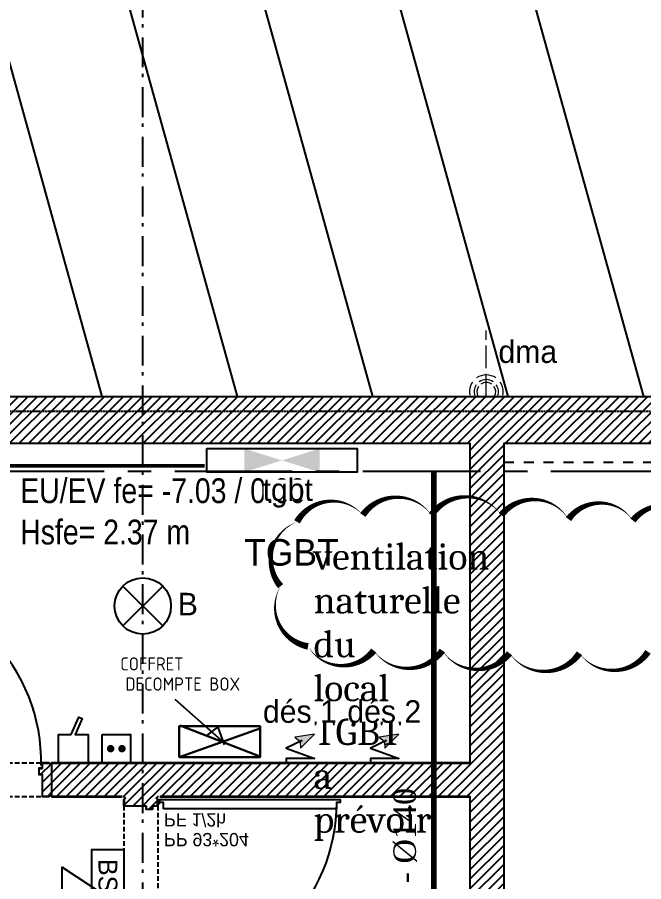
# Model space of a CAD drawing. Header units: centimetres. Extents: x 2191 to 12545, y -680 to 18662.
# Drawn here: x 4944.2 to 5277.3, y 4651.1 to 5111.1 of the extents above; entities that cross this region are included whole.
import ezdxf

# ---------------------------------------------------------------- set-up
doc = ezdxf.new("R2010")
doc.units = ezdxf.units.CM
for name, pattern in [('ACAD_ISO02W100', [15, 12, -3]), ('prlm_eu', [2, 1.25, -0.25, 0.25, -0.25]), ('Style de ligne -1', [0.41664, 0.20828, -0.20836]), ('Style de ligne -11', [0.347222, 0.20828, -0.138942]), ('Style de ligne -13', [0.147638, 0.098425, -0.049213]), ('Style de ligne -6', [1.04164, 0.625, -0.20828, 0.06943, -0.13893]), ('VW-01', [0.41656, 0.20828, -0.20828])]:
    doc.linetypes.add(name, pattern=pattern)
for name, color, linetype in [('B GÈnÈral_Hatch', 252, 'Continuous'), ('B Général', 252, 'Continuous'), ('C ANNOTATIONS-axes horizontaux', 252, 'Style de ligne -1'), ('C ANNOTATIONS-niveaux', 252, 'Continuous'), ('C ANNOTATIONS-prestations', 252, 'Continuous'), ('prlm-EAU-EUEV', 25, 'Continuous'), ('prlm-MOD', 64, 'Continuous')]:
    doc.layers.add(name, color=color, linetype=linetype)
for name, color, linetype, lineweight in [('prlm-ELEC-BT', 1, 'Continuous', 25), ('prlm-ELEC-CFO', 1, 'Continuous', 25), ('prlm-ELEC-SSI', 6, 'Continuous', 25)]:
    doc.layers.add(name, color=color, linetype=linetype, lineweight=lineweight)
doc.styles.add('Eurostile', font='Eurosti.TTF')
doc.styles.add('prlm-eau-euev', font='pala.ttf', dxfattribs={"height": 18})
doc.styles.add('prlm-elec-cfo', font='comic.ttf', dxfattribs={"height": 12})
doc.styles.add('prlm-mod', font='cambriaz.ttf', dxfattribs={"height": 18})
doc.styles.get("Standard").update_dxf_attribs({"font": 'isocp.shx', "height": 15})
pattern_1 = [(45, (0, 0), (2.4253472, -2.6458333), [])]

# ---------------------------------------------------------------- blocks, each defined once
blk = doc.blocks.new('A 70.Groupe-3-1')
at = {"layer": 'B Général', "linetype": 'Continuous', "flags": 128}
for points in [[(4989.15, 5425.85), (4917.5, 5167.62), (4989.15, 4909.39)], [(5061.15, 5425.85), (4989.5, 5167.62), (5061.15, 4909.39)], [(5133.15, 5425.85), (5061.5, 5167.62), (5133.15, 4909.39)], [(5205.15, 5425.85), (5133.5, 5167.62), (5205.15, 4909.39)], [(5277.15, 5425.85), (5205.5, 5167.62), (5277.15, 4909.39)]]:
    blk.add_lwpolyline(points, dxfattribs=at)
blk = doc.blocks.new('A 70.PP 93_204 PF1_2h mur20')
at = {"layer": 'B GÈnÈral_Hatch', "linetype": 'Continuous'}
h = blk.add_hatch(dxfattribs=at)
h.set_pattern_fill('50_BETON', color=256, style=0, pattern_type=2)
h.set_pattern_definition(pattern_1)
edge = h.paths.add_edge_path()
edge.add_line((-51.6, -8.95), (-50.94, -8.37))
edge.add_line((-50.94, -8.37), (-50.93, -8.36))
edge.add_arc((-50.79, -8.52), 0.2, 48.9909, 131.0091, ccw=False)
edge.add_line((-50.66, -8.36), (-50.65, -8.37))
edge.add_line((-50.65, -8.37), (-50.1, -8.86))
edge.add_line((-50.1, -8.86), (-50.1, -8.86))
edge.add_arc((-50.06, -8.82), 0.05, 228.9909, 270)
edge.add_line((-50.06, -8.87), (-50.06, -8.87))
edge.add_line((-50.06, -8.87), (-46.7, -8.87))
edge.add_line((-46.7, -8.87), (-46.69, -8.87))
edge.add_arc((-46.69, -8.83), 0.0435, 270, 360)
edge.add_line((-46.65, -8.83), (-46.65, 2.7))
edge.add_arc((-46.48, 2.7), 0.174, 90, 180, ccw=False)
edge.add_line((-46.48, 2.87), (-46.45, 2.87))
edge.add_line((-46.45, 2.87), (-44.9, 2.87))
edge.add_line((-44.9, 2.87), (-44.89, 2.87))
edge.add_arc((-44.89, 2.91), 0.0435, 270, 360)
edge.add_line((-44.85, 2.91), (-44.85, 5.96))
edge.add_arc((-44.89, 5.96), 0.0435, 0, 90)
edge.add_line((-44.89, 6), (-44.9, 6))
edge.add_line((-44.9, 6), (-46.45, 6))
edge.add_line((-46.45, 6), (-46.48, 6))
edge.add_arc((-46.48, 6.17), 0.174, 180, 270, ccw=False)
edge.add_line((-46.65, 6.17), (-46.65, 8.83))
edge.add_arc((-46.69, 8.83), 0.0435, 0, 90)
edge.add_line((-46.69, 8.87), (-46.7, 8.87))
edge.add_line((-46.7, 8.87), (-50.06, 8.87))
edge.add_line((-50.06, 8.87), (-50.06, 8.87))
edge.add_arc((-50.06, 8.82), 0.05, 90, 131.0091)
edge.add_line((-50.1, 8.86), (-50.1, 8.86))
edge.add_line((-50.1, 8.86), (-50.65, 8.37))
edge.add_line((-50.65, 8.37), (-50.66, 8.37))
edge.add_arc((-50.79, 8.52), 0.2, 233.0967, 311.0091, ccw=False)
edge.add_line((-50.91, 8.36), (-50.92, 8.36))
edge.add_line((-50.92, 8.36), (-51.44, 8.81))
edge.add_line((-51.44, 8.81), (-51.44, 8.81))
edge.add_line((-51.44, 8.81), (-51.6, 8.95))
edge.add_line((-51.6, 8.95), (-51.6, -8.95))
h = blk.add_hatch(dxfattribs=at)
h.set_pattern_fill('50_BETON', color=256, style=0, pattern_type=2)
h.set_pattern_definition(pattern_1)
edge = h.paths.add_edge_path()
edge.add_line((51.6, -8.95), (50.94, -8.37))
edge.add_line((50.94, -8.37), (50.93, -8.36))
edge.add_arc((50.79, -8.52), 0.2, 48.9909, 131.0091)
edge.add_line((50.66, -8.36), (50.65, -8.37))
edge.add_line((50.65, -8.37), (50.1, -8.86))
edge.add_line((50.1, -8.86), (50.1, -8.86))
edge.add_arc((50.06, -8.82), 0.05, 270, 311.0091, ccw=False)
edge.add_line((50.06, -8.87), (50.06, -8.87))
edge.add_line((50.06, -8.87), (46.7, -8.87))
edge.add_line((46.7, -8.87), (46.69, -8.87))
edge.add_arc((46.69, -8.83), 0.0435, 180, 270, ccw=False)
edge.add_line((46.65, -8.83), (46.65, 2.7))
edge.add_arc((46.48, 2.7), 0.174, 0, 90)
edge.add_line((46.48, 2.87), (46.45, 2.87))
edge.add_line((46.45, 2.87), (44.9, 2.87))
edge.add_line((44.9, 2.87), (44.89, 2.87))
edge.add_arc((44.89, 2.91), 0.0435, 180, 270, ccw=False)
edge.add_line((44.85, 2.91), (44.85, 5.96))
edge.add_arc((44.89, 5.96), 0.0435, 90, 180, ccw=False)
edge.add_line((44.89, 6), (44.9, 6))
edge.add_line((44.9, 6), (46.45, 6))
edge.add_line((46.45, 6), (46.48, 6))
edge.add_arc((46.48, 6.17), 0.174, 270, 360)
edge.add_line((46.65, 6.17), (46.65, 8.83))
edge.add_arc((46.69, 8.83), 0.0435, 90, 180, ccw=False)
edge.add_line((46.69, 8.87), (46.7, 8.87))
edge.add_line((46.7, 8.87), (50.06, 8.87))
edge.add_line((50.06, 8.87), (50.06, 8.87))
edge.add_arc((50.06, 8.82), 0.05, 48.9909, 90, ccw=False)
edge.add_line((50.1, 8.86), (50.1, 8.86))
edge.add_line((50.1, 8.86), (50.65, 8.37))
edge.add_line((50.65, 8.37), (50.66, 8.37))
edge.add_arc((50.79, 8.52), 0.2, 228.9909, 306.9033)
edge.add_line((50.91, 8.36), (50.92, 8.36))
edge.add_line((50.92, 8.36), (51.44, 8.81))
edge.add_line((51.44, 8.81), (51.44, 8.81))
edge.add_line((51.44, 8.81), (51.6, 8.95))
edge.add_line((51.6, 8.95), (51.6, -8.95))
at = {"layer": 'B Général', "linetype": 'Style de ligne -13', "ltscale": 25.4}
for p, q in [((46.7, 9), (-46.7, 9)), ((46.7, -9), (-46.7, -9))]:
    blk.add_line(p, q, dxfattribs=at)
at = {"layer": 'B Général', "linetype": 'Continuous', "flags": 128}
for points in [[(45, 12), (48.5, 12), (48.5, 10), (50, 10), (50.01, 106), (48.51, 106), (48.51, 104), (45.01, 104)], [(0, -20.5), (-14, -41.85), (14, -41.85)]]:
    blk.add_lwpolyline(points, close=True, dxfattribs=at)
for points in [[(-46.5, 8.83), (-46.5, 6.17, 0.414214), (-46.46, 6.13), (-46.45, 6.13), (-44.9, 6.13), (-44.87, 6.13, -0.414214), (-44.7, 5.96), (-44.7, 2.91, -0.414214), (-44.87, 2.74), (-44.9, 2.74), (-46.45, 2.74), (-46.46, 2.74, 0.414214), (-46.5, 2.7), (-46.5, -8.83, -0.414214), (-46.67, -9), (-46.7, -9), (-50.06, -9), (-50.07, -9, -0.18087), (-50.2, -8.95), (-50.2, -8.95), (-50.76, -8.47), (-50.76, -8.46, 0.373975), (-50.83, -8.46), (-50.83, -8.47), (-51.49, -9.04), (-51.6, -8.95), (-50.94, -8.37), (-50.93, -8.36, -0.373975), (-50.66, -8.36), (-50.65, -8.37), (-50.1, -8.86), (-50.1, -8.86, 0.18087), (-50.06, -8.87), (-50.06, -8.87), (-46.7, -8.87), (-46.69, -8.87, 0.414214), (-46.65, -8.83), (-46.65, 2.7, -0.414214), (-46.48, 2.87), (-46.45, 2.87), (-44.9, 2.87), (-44.89, 2.87, 0.414214), (-44.85, 2.91), (-44.85, 5.96, 0.414214), (-44.89, 6), (-44.9, 6), (-46.45, 6), (-46.48, 6, -0.414214), (-46.65, 6.17), (-46.65, 8.83, 0.414214), (-46.69, 8.87), (-46.7, 8.87), (-50.06, 8.87), (-50.06, 8.87, 0.18087), (-50.1, 8.86), (-50.1, 8.86), (-50.65, 8.37), (-50.66, 8.37, -0.353689), (-50.91, 8.36), (-50.92, 8.36), (-51.44, 8.81), (-51.44, 8.81), (-51.6, 8.95), (-51.49, 9.04), (-50.88, 8.51, 0.385556), (-50.77, 8.46), (-50.76, 8.47), (-50.2, 8.95), (-50.2, 8.95, -0.18087), (-50.07, 9), (-50.06, 9), (-46.7, 9), (-46.67, 9, -0.414214)], [(46.5, 8.83), (46.5, 6.17, -0.414214), (46.46, 6.13), (46.45, 6.13), (44.9, 6.13), (44.87, 6.13, 0.414214), (44.7, 5.96), (44.7, 2.91, 0.414214), (44.87, 2.74), (44.9, 2.74), (46.45, 2.74), (46.46, 2.74, -0.414214), (46.5, 2.7), (46.5, -8.83, 0.414214), (46.67, -9), (46.7, -9), (50.06, -9), (50.07, -9, 0.18087), (50.2, -8.95), (50.2, -8.95), (50.76, -8.47), (50.76, -8.46, -0.373975), (50.83, -8.46), (50.83, -8.47), (51.49, -9.04), (51.6, -8.95), (50.94, -8.37), (50.93, -8.36, 0.373975), (50.66, -8.36), (50.65, -8.37), (50.1, -8.86), (50.1, -8.86, -0.18087), (50.06, -8.87), (50.06, -8.87), (46.7, -8.87), (46.69, -8.87, -0.414214), (46.65, -8.83), (46.65, 2.7, 0.414214), (46.48, 2.87), (46.45, 2.87), (44.9, 2.87), (44.89, 2.87, -0.414214), (44.85, 2.91), (44.85, 5.96, -0.414214), (44.89, 6), (44.9, 6), (46.45, 6), (46.48, 6, 0.414214), (46.65, 6.17), (46.65, 8.83, -0.414214), (46.69, 8.87), (46.7, 8.87), (50.06, 8.87), (50.06, 8.87, -0.18087), (50.1, 8.86), (50.1, 8.86), (50.65, 8.37), (50.66, 8.37, 0.353689), (50.91, 8.36), (50.92, 8.36), (51.44, 8.81), (51.44, 8.81), (51.6, 8.95), (51.49, 9.04), (50.88, 8.51, -0.385556), (50.77, 8.46), (50.76, 8.47), (50.2, 8.95), (50.2, 8.95, 0.18087), (50.07, 9), (50.06, 9), (46.7, 9), (46.67, 9, 0.414214)]]:
    blk.add_lwpolyline(points, format="xyb", close=True, dxfattribs=at)
at = {"layer": 'B Général', "linetype": 'Continuous'}
blk.add_circle((48.5, 9.5), 0.5, dxfattribs=at)
blk.add_arc((48.5, 9.5), 94.5, 90, 181.2323, dxfattribs=at)
at = {"layer": 'C ANNOTATIONS-prestations', "insert": (25.17, 12.23), "char_height": 7.059, "attachment_point": 1, "rotation": 90, "line_spacing_factor": 0.894142, "style": 'Eurostile'}
blk.add_mtext('PP 93*204\\PPF 1/2h\\P', dxfattribs=at)
blk = doc.blocks.new('A 70.Parking Spaces-7')
at = {"layer": 'B Général', "linetype": 'Continuous'}
for q in [(0, 500), (408, 0)]:
    blk.add_line((0, 0), q, dxfattribs=at)
blk = doc.blocks.new('xi.tgbt')
at = {"layer": 'prlm-ELEC-CFO', "color": 0, "linetype": 'ByBlock'}
blk.add_lwpolyline([(-40, 12.5), (40, 12.5), (40, 0), (-40, 0)], close=True, dxfattribs=at)
at = {"layer": 'prlm-ELEC-CFO', "color": 0, "linetype": 'ByBlock', "lineweight": 5}
blk.add_solid([(20, 12.5), (20, 0), (-20, 0), (-20, 12.5)], dxfattribs=at)
blk = doc.blocks.new('xi.lumB')
at = {"layer": 'prlm-ELEC-CFO', "color": 0, "linetype": 'ByBlock'}
for p, q in [((10.61, 10.61), (-10.61, -10.61)), ((-10.61, 10.61), (10.61, -10.61))]:
    blk.add_line(p, q, dxfattribs=at)
blk.add_circle((0, 0), 15, dxfattribs=at)
blk = doc.blocks.new('xi.sa-sail')
at = {"layer": 'prlm-ELEC-CFO', "color": 0, "linetype": 'ByBlock', "lineweight": -2, "flags": 128}
blk.add_lwpolyline([(-1.07, 15), (2.96, 24.33), (4.64, 23.6), (0.91, 15), (7.82, 15), (7.82, 0), (-7.82, 0), (-7.82, 15)], close=True, dxfattribs=at)
blk = doc.blocks.new('xi.pc-sail')
at = {"layer": 'prlm-ELEC-CFO', "color": 0, "linetype": 'ByBlock', "lineweight": -2, "flags": 128}
blk.add_lwpolyline([(-7.5, 15), (7.5, 15), (7.5, 0), (-7.5, 0)], close=True, dxfattribs=at)
at = {"layer": 'prlm-ELEC-CFO', "color": 0, "linetype": 'ByBlock', "lineweight": 5, "const_width": 2}
for points in [[(-4, 7.5, 1), (-2, 7.5, 1)], [(2, 7.5, 1), (4, 7.5, 1)]]:
    blk.add_lwpolyline(points, format="xyb", close=True, dxfattribs=at)
blk = doc.blocks.new('xi.dés')
at = {"layer": 'prlm-ELEC-CFO', "lineweight": 5}
blk.add_hatch(color=0, dxfattribs=at).paths.add_polyline_path([(-3, 6), (-0.1, 3.7), (0, 0), (7.5, 7.5)])
at = {"layer": 'prlm-ELEC-CFO', "color": 0, "lineweight": 5, "flags": 128}
blk.add_lwpolyline([(-3, 6), (-0.1, 3.7), (0, 0), (7.5, 7.5)], close=True, dxfattribs=at)
at = {"layer": 'prlm-ELEC-CFO', "color": 0}
blk.add_lwpolyline([(0.95, 4.23), (-7.5, 0), (7.5, -5.5), (-7.5, -5.5), (-7.5, -7.5), (7.5, -7.5)], dxfattribs=at)
blk = doc.blocks.new('xi.dma')
at = {"layer": 'prlm-ELEC-CFO', "color": 0, "linetype": 'ACAD_ISO02W100', "lineweight": 5, "flags": 128}
for points in [[(0, 0), (0, 35)], [(-20, 0), (20, 0)]]:
    blk.add_lwpolyline(points, dxfattribs=at)
at = {"layer": 'prlm-ELEC-CFO', "color": 0, "linetype": 'ByBlock', "lineweight": 5}
for radius, start, end in [(9, 55, 125), (9, 145, 191.803), (6.5, 145, 199.0387), (5, 145, 207.3745), (6.5, 55, 125), (5, 55, 125), (5, 332.6255, 35), (6.5, 340.9613, 35), (9, 348.197, 35)]:
    blk.add_arc((0, 2.41), radius, start, end, dxfattribs=at)
blk = doc.blocks.new('xi.bs45')
at = {"layer": 'prlm-ELEC-SSI', "color": 0, "linetype": 'ByBlock', "lineweight": -2}
blk.add_lwpolyline([(-23.46, 17), (23.46, 17), (23.46, 0), (-23.46, 0)], close=True, dxfattribs=at)
at = {"layer": 'prlm-ELEC-SSI', "color": 0, "linetype": 'ByBlock', "lineweight": -2, "insert": (-0.24, 8.39), "char_height": 10, "width": 43.7694, "attachment_point": 5, "style": 'prlm-elec-cfo', "bg_fill": 3, "box_fill_scale": 1, "bg_fill_color": 256, "bg_fill_transparency": 0}
blk.add_mtext('BS 45', dxfattribs=at)

msp = doc.modelspace()

# ---------------------------------------------------------------- hatches: boundary and pattern name
at = {"layer": 'B GÈnÈral_Hatch', "linetype": 'Continuous'}
h = msp.add_hatch(dxfattribs=at)
h.set_pattern_fill('50_BETON', color=256, style=0, pattern_type=2)
h.set_pattern_definition(pattern_1)
h.paths.add_polyline_path([(6187.89, 4884.39), (6207.89, 4909.39), (4527.67, 4909.39), (4529.53, 4884.39)])
h = msp.add_hatch(dxfattribs=at)
h.set_pattern_fill('50_BETON', color=256, style=0, pattern_type=2)
h.set_pattern_definition(pattern_1)
h.paths.add_polyline_path([(5203.04, 4884.39), (5185.04, 4884.39), (5185.04, 4348.43), (5203.04, 4330.43)])
h = msp.add_hatch(dxfattribs=at)
h.set_pattern_fill('50_BETON', color=256, style=0, pattern_type=2)
h.set_pattern_definition(pattern_1)
edge = h.paths.add_edge_path()
edge.add_line((4962.54, 4696.44), (4961.87, 4697.02))
edge.add_line((4961.87, 4697.02), (4961.86, 4697.02))
edge.add_arc((4961.73, 4696.87), 0.2, 48.9909, 131.0091)
edge.add_line((4961.6, 4697.02), (4961.59, 4697.02))
edge.add_line((4961.59, 4697.02), (4961.04, 4696.53))
edge.add_line((4961.04, 4696.53), (4961.03, 4696.53))
edge.add_arc((4961, 4696.57), 0.05, 270, 311.0091, ccw=False)
edge.add_line((4961, 4696.52), (4961, 4696.52))
edge.add_line((4961, 4696.52), (4957.64, 4696.52))
edge.add_line((4957.64, 4696.52), (4957.63, 4696.52))
edge.add_arc((4957.63, 4696.56), 0.0435, 180, 270, ccw=False)
edge.add_line((4957.59, 4696.56), (4957.59, 4708.08))
edge.add_arc((4957.41, 4708.08), 0.174, 0, 90)
edge.add_line((4957.41, 4708.26), (4957.39, 4708.26))
edge.add_line((4957.39, 4708.26), (4955.84, 4708.26))
edge.add_line((4955.84, 4708.26), (4955.83, 4708.26))
edge.add_arc((4955.83, 4708.3), 0.0435, 180, 270, ccw=False)
edge.add_line((4955.79, 4708.3), (4955.79, 4711.35))
edge.add_arc((4955.83, 4711.35), 0.0435, 90, 180, ccw=False)
edge.add_line((4955.83, 4711.39), (4955.84, 4711.39))
edge.add_line((4955.84, 4711.39), (4957.39, 4711.39))
edge.add_line((4957.39, 4711.39), (4957.41, 4711.39))
edge.add_arc((4957.41, 4711.56), 0.174, 270, 360)
edge.add_line((4957.59, 4711.56), (4957.59, 4714.21))
edge.add_arc((4957.63, 4714.21), 0.0435, 90, 180, ccw=False)
edge.add_line((4957.63, 4714.26), (4957.64, 4714.26))
edge.add_line((4957.64, 4714.26), (4961, 4714.26))
edge.add_line((4961, 4714.26), (4961, 4714.26))
edge.add_arc((4961, 4714.21), 0.05, 48.9909, 90, ccw=False)
edge.add_line((4961.03, 4714.25), (4961.04, 4714.25))
edge.add_line((4961.04, 4714.25), (4961.59, 4713.76))
edge.add_line((4961.59, 4713.76), (4961.6, 4713.75))
edge.add_arc((4961.73, 4713.9), 0.2, 228.9909, 306.9033)
edge.add_line((4961.85, 4713.74), (4961.86, 4713.75))
edge.add_line((4961.86, 4713.75), (4962.37, 4714.2))
edge.add_line((4962.37, 4714.2), (4962.38, 4714.2))
edge.add_line((4962.38, 4714.2), (4962.54, 4714.34))
edge.add_line((4962.54, 4714.34), (4962.54, 4696.44))
h = msp.add_hatch(dxfattribs=at)
h.set_pattern_fill('50_BETON', color=256, style=0, pattern_type=2)
h.set_pattern_definition(pattern_1)
h.paths.add_polyline_path([(5185.04, 4696.39), (5185.04, 4714.39), (4962.54, 4714.39), (4962.54, 4696.39)])

# ---------------------------------------------------------------- linework, layer by layer
at = {"layer": 'B Général', "linetype": 'Continuous', "lineweight": 18}
for p, q in [((4527.67, 4909.39), (6207.89, 4909.39)), ((4834.96, 4884.39), (5185.04, 4884.39)), ((5185.04, 4714.39), (5185.04, 4884.39)), ((5203.04, 4330.43), (5203.04, 4884.39)), ((5203.04, 4884.39), (6187.89, 4884.39)), ((5185.04, 4348.43), (5185.04, 4696.39))]:
    msp.add_line(p, q, dxfattribs=at)
at = {"layer": 'B Général', "linetype": 'Continuous'}
for p, q in [((4527.67, 4909.39), (6207.89, 4909.39)), ((4834.96, 4884.39), (5185.04, 4884.39)), ((5185.04, 4714.39), (5185.04, 4884.39)), ((5203.04, 4330.43), (5203.04, 4884.39)), ((5203.04, 4884.39), (6187.89, 4884.39)), ((4962.54, 4714.39), (5185.04, 4714.39)), ((4962.54, 4696.39), (4962.54, 4714.39)), ((4962.54, 4696.39), (4999.96, 4696.39)), ((5019.96, 4696.39), (5185.04, 4696.39)), ((5185.04, 4348.43), (5185.04, 4696.39))]:
    msp.add_line(p, q, dxfattribs=at)
at = {"layer": 'B Général', "linetype": 'VW-01', "ltscale": 25.4}
msp.add_line((5202.96, 4874.39), (6187.89, 4874.39), dxfattribs=at)
at = {"layer": 'B Général', "linetype": 'Style de ligne -13', "ltscale": 25.4}
for p, q in [((4864.24, 4714.39), (4957.64, 4714.39)), ((4864.24, 4696.39), (4957.64, 4696.39))]:
    msp.add_line(p, q, dxfattribs=at)
at = {"layer": 'B Général', "linetype": 'Continuous', "lineweight": 35}
for p, q in [((4962.54, 4714.39), (5185.04, 4714.39)), ((4962.54, 4696.39), (4999.96, 4696.39)), ((5019.96, 4696.39), (5185.04, 4696.39))]:
    msp.add_line(p, q, dxfattribs=at)
at = {"layer": 'B Général', "linetype": 'Continuous', "flags": 128}
msp.add_lwpolyline([(4957.44, 4714.21), (4957.44, 4711.56, -0.414214), (4957.4, 4711.52), (4957.39, 4711.52), (4955.84, 4711.52), (4955.81, 4711.52, 0.414214), (4955.64, 4711.35), (4955.64, 4708.3, 0.414214), (4955.81, 4708.13), (4955.84, 4708.13), (4957.39, 4708.13), (4957.4, 4708.13, -0.414214), (4957.44, 4708.08), (4957.44, 4696.56, 0.414214), (4957.61, 4696.39), (4957.64, 4696.39), (4961, 4696.39), (4961.01, 4696.39, 0.18087), (4961.14, 4696.44), (4961.14, 4696.44), (4961.7, 4696.92), (4961.7, 4696.93, -0.373975), (4961.77, 4696.93), (4961.77, 4696.92), (4962.43, 4696.35), (4962.54, 4696.44), (4961.87, 4697.02), (4961.86, 4697.02, 0.373975), (4961.6, 4697.02), (4961.59, 4697.02), (4961.04, 4696.53), (4961.03, 4696.53, -0.18087), (4961, 4696.52), (4961, 4696.52), (4957.64, 4696.52), (4957.63, 4696.52, -0.414214), (4957.59, 4696.56), (4957.59, 4708.08, 0.414214), (4957.41, 4708.26), (4957.39, 4708.26), (4955.84, 4708.26), (4955.83, 4708.26, -0.414214), (4955.79, 4708.3), (4955.79, 4711.35, -0.414214), (4955.83, 4711.39), (4955.84, 4711.39), (4957.39, 4711.39), (4957.41, 4711.39, 0.414214), (4957.59, 4711.56), (4957.59, 4714.21, -0.414214), (4957.63, 4714.26), (4957.64, 4714.26), (4961, 4714.26), (4961, 4714.26, -0.18087), (4961.03, 4714.25), (4961.04, 4714.25), (4961.59, 4713.76), (4961.6, 4713.75, 0.353689), (4961.85, 4713.74), (4961.86, 4713.75), (4962.37, 4714.2), (4962.38, 4714.2), (4962.54, 4714.34), (4962.43, 4714.43), (4961.82, 4713.9, -0.385556), (4961.71, 4713.85), (4961.7, 4713.85), (4961.14, 4714.34), (4961.14, 4714.34, 0.18087), (4961.01, 4714.39), (4961, 4714.39), (4957.64, 4714.39), (4957.61, 4714.39, 0.414214)], format="xyb", close=True, dxfattribs=at)
at = {"layer": 'B Général', "linetype": 'Continuous'}
msp.add_arc((4862.44, 4714.89), 94.5, 358.7677, 90, dxfattribs=at)
at = {"layer": 'C ANNOTATIONS-axes horizontaux', "linetype": 'Style de ligne -6', "ltscale": 25.4}
msp.add_line((5010.96, 3285.39), (5010.96, 5820.39), dxfattribs=at)
at = {"layer": 'C ANNOTATIONS-axes horizontaux'}
msp.add_line((12370.81, 4901.39), (2960.81, 4901.39), dxfattribs=at)
msp.add_line((12370.81, 4901.39), (2960.81, 4901.39), dxfattribs=at)
at = {"layer": 'C ANNOTATIONS-niveaux', "linetype": 'Style de ligne -6', "ltscale": 25.4}
msp.add_line((5010.96, 3285.39), (5010.96, 5820.39), dxfattribs=at)
at = {"layer": 'prlm-EAU-EUEV', "linetype": 'prlm_eu', "ltscale": 50}
msp.add_line((4627.97, 4869.5), (7601.98, 4869.5), dxfattribs=at)
at = {"layer": 'prlm-ELEC-CFO', "lineweight": 30}
msp.add_line((5030.84, 4717.48), (5073.77, 4732.87), dxfattribs=at)
at = {"layer": 'prlm-ELEC-CFO'}
msp.add_lwpolyline([(5028.04, 4748.25), (5054.17, 4724.94), (5044.84, 4728.67), (5050.91, 4733.33), (5054.17, 4724.01)], dxfattribs=at)
at = {"layer": 'prlm-MOD'}
msp.add_lwpolyline([(5306.56, 4841.14, 0, 3.5, 0.520567), (5271.58, 4843.33, 0, 3.5, 0.520567), (5271.58, 4843.33, 0, 3.5, 0.520567), (5237.32, 4844.06, 0, 3.5, 0.520567), (5201.6, 4846.24, 0, 3.5, 0.520567), (5201.6, 4846.24, 0, 3.5, 0.520567), (5164.43, 4846.24, 0, 3.5, 0.520567), (5164.43, 4846.24, 0, 3.5, 0.520567), (5127.98, 4846.24, 0, 3.5, 0.520567), (5127.98, 4846.24, 0, 3.5, 0.520567), (5092.99, 4842.6, 0, 3.5, 0.520567), (5092.99, 4842.6, 0, 3.5, 0.520567), (5084.25, 4808.36, 0, 3.5, 0.520567), (5084.25, 4808.36, 0, 3.5, 0.520567), (5098.83, 4776.3, 0, 3.5, 0.520567), (5098.83, 4776.3, 0, 3.5, 0.520567), (5133.81, 4774.11, 0, 3.5, 0.520567), (5133.81, 4774.11, 0, 3.5, 0.520567), (5170.26, 4774.11, 0, 3.5, 0.520567), (5170.26, 4774.11, 0, 3.5, 0.520567), (5205.97, 4772.66, 0, 3.5, 0.520567), (5205.97, 4772.66, 0, 3.5, 0.520567), (5243.15, 4772.66, 0, 3.5, 0.520567), (5243.15, 4772.66, 0, 3.5, 0.520567), (5279.59, 4773.39, 0, 3.5, 0.520567)], format="xyseb", dxfattribs=at)

# ---------------------------------------------------------------- block references
at = {"layer": 'B Général'}
msp.add_blockref('A 70.Groupe-3-1', (0, 0), dxfattribs=at)
at = {"layer": 'B Général', "xscale": -1}
for name, p, rotation in [('A 70.Parking Spaces-7', (5202.96, 4884.39), 180.0000000026375), ('A 70.PP 93_204 PF1_2h mur20', (5009.96, 4644.79), 270.0000000020161)]:
    msp.add_blockref(name, p, dxfattribs=dict(at, rotation=rotation))
at = {"layer": 'prlm-ELEC-CFO'}
for name, p in [('xi.dma', (5193.62, 4909.39)), ('xi.tgbt', (5084.97, 4869.06)), ('xi.lumB', (5010.96, 4797.83)), ('xi.sa-sail', (4974.03, 4714.39)), ('xi.pc-sail', (4996.9, 4714.39)), ('xi.dés', (5094.77, 4722.09)), ('xi.dés', (5139.64, 4722.09))]:
    msp.add_blockref(name, p, dxfattribs=at)

# ---------------------------------------------------------------- texts
at = {"layer": 'B Général', "insert": (5090, 4833.4), "char_height": 14.118, "attachment_point": 2, "rotation": 360, "line_spacing_factor": 0.894142, "style": 'Eurostile'}
msp.add_mtext('TGBT', dxfattribs=at)
at = {"layer": 'prlm-EAU-EUEV', "insert": (4945.79, 4848.09), "char_height": 13.2, "width": 176.441, "attachment_point": 4, "style": 'prlm-eau-euev'}
msp.add_mtext('\\pxt15000;{\\fArial Narrow|b0|i0|c0|p34;EU/EV fe= -7.03 / 0.00 Hsfe= 2.37 m}', dxfattribs=at)
at = {"layer": 'prlm-EAU-EUEV', "insert": (5144.2, 4553.03), "char_height": 12, "width": 190.7565, "attachment_point": 1, "rotation": 90, "style": 'prlm-eau-euev'}
msp.add_mtext('EU/EV - 1% - %%C140', dxfattribs=at)
at = {"layer": 'prlm-ELEC-CFO', "lineweight": 30}
for s, p in [('COFFRET', (4999, 4763.51)), ('DECOMPTE BOX', (5001.7, 4752.78))]:
    msp.add_text(s, height=7, dxfattribs=at).set_placement(p)
at = {"layer": 'prlm-ELEC-CFO', "lineweight": 20, "insert": (5034.91, 4804.83), "char_height": 12, "attachment_point": 2, "line_spacing_factor": 0.8, "style": 'prlm-elec-cfo', "bg_fill": 3, "box_fill_scale": 0.95, "bg_fill_color": 256, "bg_fill_transparency": 0}
msp.add_mtext('B', dxfattribs=at)
at = {"layer": 'prlm-MOD', "insert": (5101.82, 4831.17), "char_height": 14, "width": 1.3263, "attachment_point": 1, "style": 'prlm-mod'}
msp.add_mtext('ventilation naturelle\\P du local TGBT a prévoir', dxfattribs=at)

# ---------------------------------------------------------------- next in the draw order: block references
at = {"layer": 'prlm-ELEC-SSI', "rotation": 270}
msp.add_blockref('xi.bs45', (4983.96, 4644.79), dxfattribs=at)

# ---------------------------------------------------------------- next in the draw order: texts
at = {"layer": 'prlm-ELEC-CFO', "lineweight": 20, "char_height": 12, "attachment_point": 2, "line_spacing_factor": 0.8, "style": 'prlm-elec-cfo', "bg_fill": 3, "box_fill_scale": 0.95, "bg_fill_color": 256, "bg_fill_transparency": 0}
for s, insert in [('dma', (5215.7, 4939.17)), ('tgbt', (5088.05, 4865.74))]:
    msp.add_mtext(s, dxfattribs=dict(at, insert=insert))

# ---------------------------------------------------------------- next in the draw order: linework, layer by layer
at = {"layer": 'prlm-EAU-EUEV', "linetype": 'prlm_eu', "ltscale": 50, "const_width": 3, "flags": 128}
msp.add_lwpolyline([(5058.78, 4049.01), (5058.78, 4446.74), (5165.72, 4553.69), (5165.72, 4869.5)], dxfattribs=at)
at = {"layer": 'prlm-ELEC-BT', "linetype": 'Style de ligne -11', "lineweight": 50}
msp.add_lwpolyline([(5043.71, 4872.47), (4932.49, 4872.47), (4932.49, 4842.16), (4843.74, 4842.16), (4843.74, 4783.79), (4566.26, 4783.79), (4566.26, 4307.87), (4901.04, 4307.87), (4901.04, 4129.07)], dxfattribs=at)

# ---------------------------------------------------------------- next in the draw order: texts
at = {"layer": 'prlm-ELEC-CFO', "lineweight": 20, "char_height": 12, "attachment_point": 2, "line_spacing_factor": 0.8, "style": 'prlm-elec-cfo', "bg_fill": 3, "box_fill_scale": 0.95, "bg_fill_color": 256, "bg_fill_transparency": 0}
for s, insert in [('dés 1', (5094.5, 4747.68)), ('dés 2', (5139.37, 4747.68))]:
    msp.add_mtext(s, dxfattribs=dict(at, insert=insert))

# ---------------------------------------------------------------- next in the draw order: linework, layer by layer
at = {"layer": 'prlm-ELEC-CFO', "lineweight": 30}
msp.add_line((5030.84, 4734.27), (5073.77, 4717.48), dxfattribs=at)
msp.add_lwpolyline([(5030.23, 4717.44), (5073.37, 4717.44), (5073.37, 4733.78), (5030.23, 4733.78)], close=True, dxfattribs=at)

doc.saveas('drawing.dxf')
